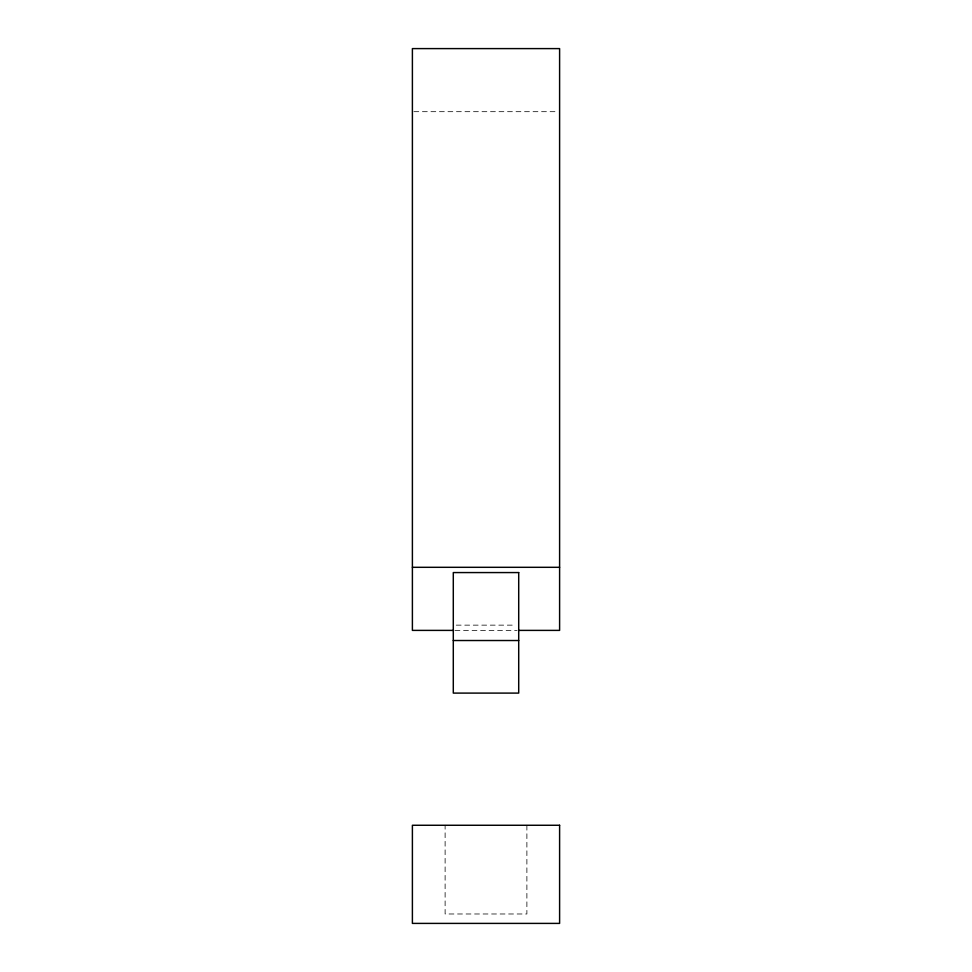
<?xml version="1.0" encoding="UTF-8"?>
<svg xmlns="http://www.w3.org/2000/svg" width="972" height="972" viewBox="0 0 972 972"><rect width="100%" height="100%" fill="white"/><g stroke="black" fill="none" stroke-linecap="round" stroke-linejoin="round"><path stroke-width="0.73" stroke-dasharray="4.86 3.65" d="M413.914 111.683L558.086 111.683M456.257 625.142L515.743 625.142M455.054 630.391L516.946 630.391M526.885 825.264L526.885 913.984L445.115 913.984L445.115 825.264"/><path stroke-width="1.46" d="M412.395 567.308L559.605 567.308M453.535 630.391L412.395 630.391L412.395 48.6L559.605 48.6L559.605 630.391L518.465 630.391M453.292 640.524L518.708 640.524M518.708 572.569L453.292 572.569L453.292 693.097L518.708 693.097L518.708 572.569M559.605 825.264L412.395 825.264L412.395 923.4L559.605 923.4L559.605 825.264"/></g></svg>
